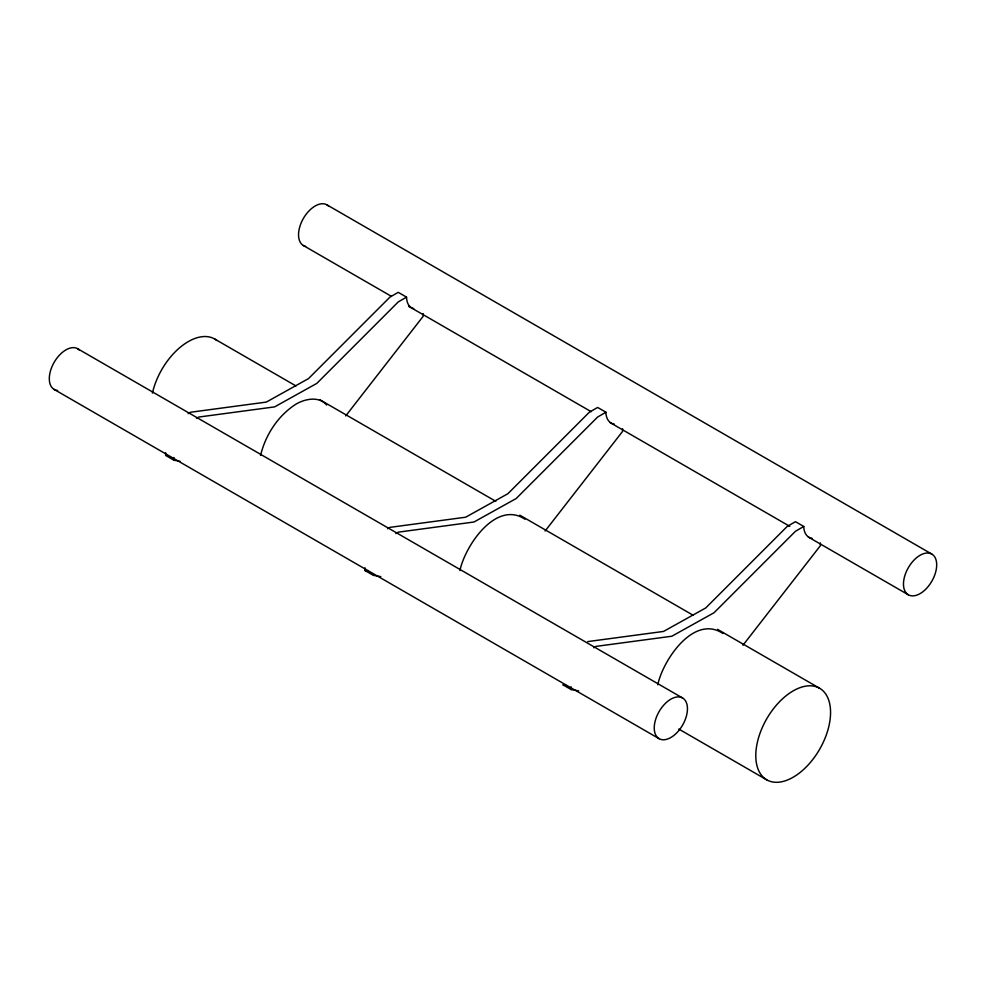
<?xml version="1.0" encoding="UTF-8"?>
<svg xmlns="http://www.w3.org/2000/svg" width="986" height="986" viewBox="0 0 986 986"><rect width="100%" height="100%" fill="white"/><g stroke="black" fill="none" stroke-linecap="round" stroke-linejoin="round"><path stroke-width="1.48" d="M260.55 455.433C265.579 434.703 278.089 415.476 296.244 403.977C305.352 398.812 319.008 395.941 326.637 405.036M459.932 570.549C465.059 545.911 496.044 499.816 525.033 519.24M657.785 684.777C662.9 660.139 693.897 614.044 722.886 633.456M345.716 415.907L423.154 316.321L423.154 313.573M545.098 531.023L622.548 431.437L622.548 428.7M742.951 645.251L820.389 545.665L820.389 542.916M188.166 413.615L190.532 412.247L266.294 402.091L308.507 378.599L389.926 297.131L398.233 292.337L406.54 297.131C406.577 301.79 408.5 307.681 413.701 308.593M196.473 418.421L198.839 417.041L274.601 406.885L316.814 383.394L398.233 301.926L406.54 297.131M387.547 528.73L389.926 527.362L465.675 517.206L507.889 493.715L589.308 412.247L597.615 407.452L605.934 412.247C605.835 417.435 608.473 423.475 614.241 424.066M395.854 533.537L398.233 532.157L473.983 522.001L516.208 498.509L597.615 417.041L605.934 412.247M593.708 647.753L596.074 646.385L671.836 636.229L714.049 612.737L795.468 531.269L803.775 526.475C803.676 531.664 806.326 537.703 812.082 538.294M587.767 641.59L663.529 631.434L705.742 607.943L787.161 526.475L795.468 521.68L803.775 526.475M165.611 452.673L165.611 455.421L173.918 460.215L179.933 461.263M365.005 567.788L365.005 570.537L368 571.054M380.818 576.637L373.312 575.331L365.005 570.537M565.853 685.282L562.846 684.765L571.153 689.559L578.671 690.866M326.896 204.829L931.832 554.095A23.504 13.57 -60 0 1 924.387 590.491A23.504 13.57 -60 0 1 904.039 578.745A23.504 13.57 -60 0 1 931.832 554.095M303.405 245.539L391.343 296.305M408.672 306.313L591.218 411.704M609.866 422.464L789.749 526.327M808.397 537.099L908.34 594.792M214.677 339.011L295.96 385.933M319.945 399.786L495.822 501.332M519.807 515.173L693.022 615.178M717.537 629.339L819.612 688.265A52.874 30.529 -60 0 1 802.85 770.165A52.874 30.529 -60 0 1 757.063 743.727A52.874 30.529 -60 0 1 819.612 688.265M77.66 348.736L682.595 697.989A23.504 13.57 -60 0 1 675.151 734.385A23.504 13.57 -60 0 1 654.803 722.639A23.504 13.57 -60 0 1 682.595 697.989M678.799 729.061L766.738 779.84M54.168 389.433L659.104 738.687M571.153 686.811L571.153 689.559M173.918 457.479L173.918 460.215M152.423 393.106A52.874 30.529 -60 0 1 180.672 346.887A52.874 30.529 -60 0 1 216.871 340.503M57.607 390.493A23.504 13.57 -60 0 1 53.663 363.193A23.504 13.57 -60 0 1 79.533 350.215M305.623 246.401A23.504 13.57 -60 0 1 303.405 218.399A23.504 13.57 -60 0 1 328.769 206.32"/></g></svg>
